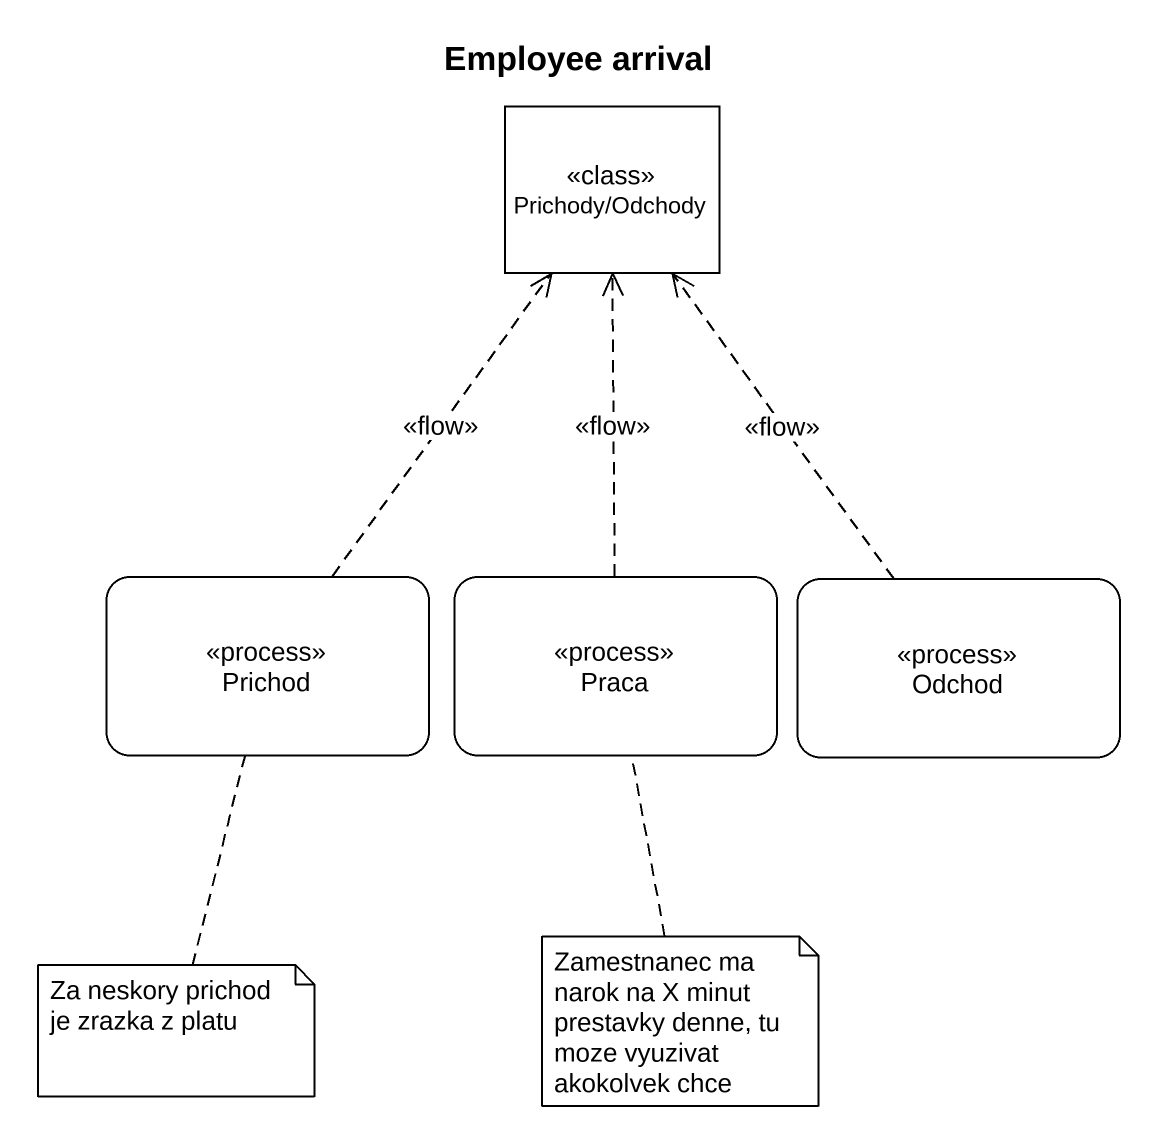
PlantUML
@startuml
title Employee arrival
hide empty description
state "Prichody/Odchody" as Prichody_Odchody <<class>>
state Prichod <<process>>
state Praca <<process>>
state Odchod <<process>>
Prichod -up[dashed]-> Prichody_Odchody : <<flow>>
Praca -up[dashed]-> Prichody_Odchody : <<flow>>
Odchod -up[dashed]-> Prichody_Odchody : <<flow>>
note bottom of Prichod : Za neskory prichod je zrazka z platu
note bottom of Praca : Zamestnanec ma narok na X minut prestavky denne, tu moze vyuzivat akokolvek chce
@enduml
